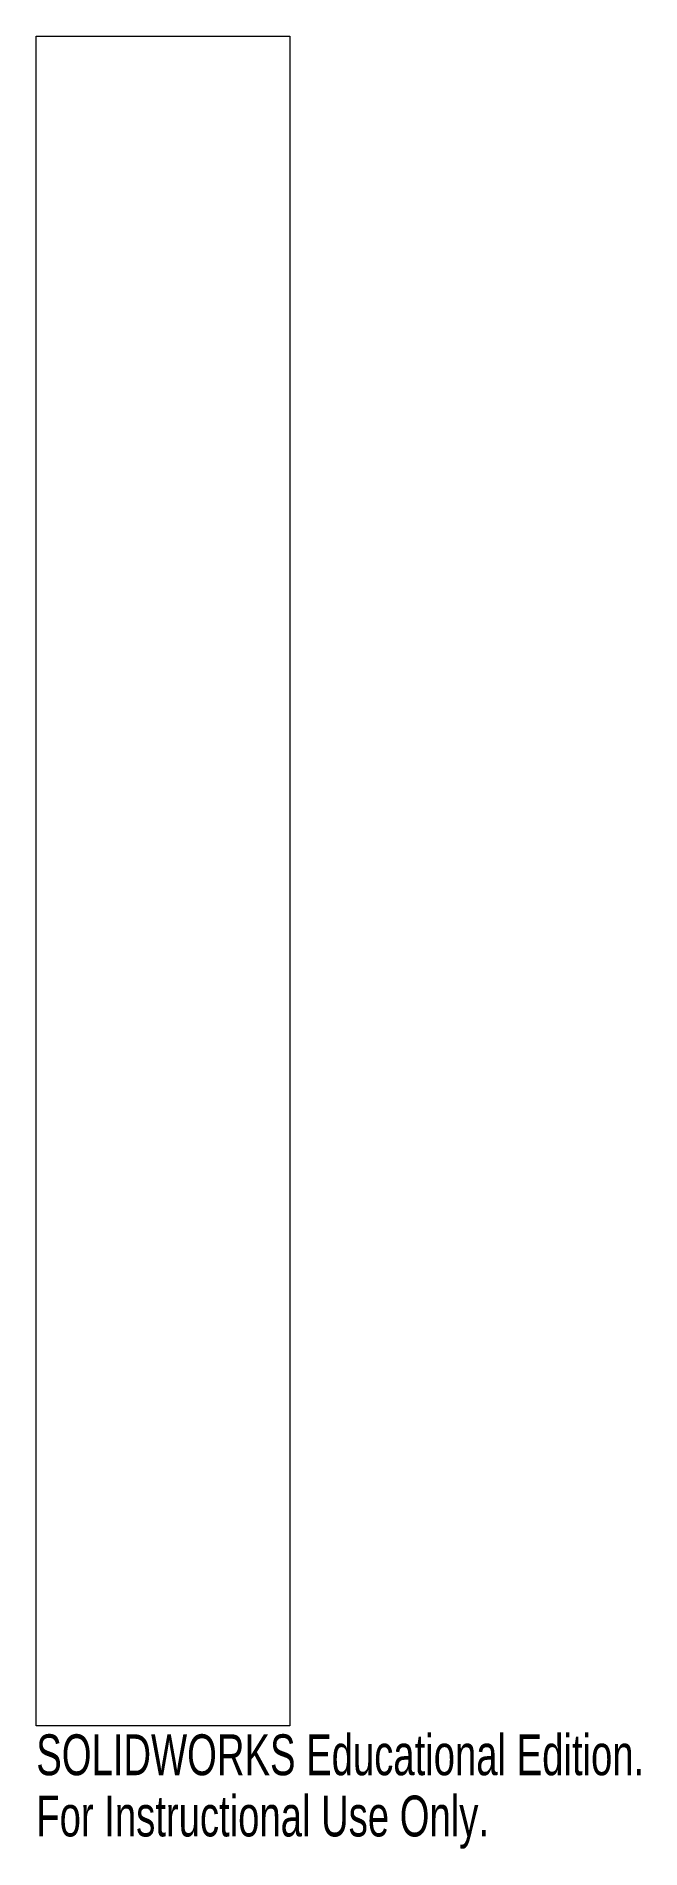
# Model space of a CAD drawing. Header units: millimetres. Extents: x 0 to 7.2, y -21.5 to 0.
import ezdxf

# ---------------------------------------------------------------- set-up
doc = ezdxf.new("R2010")
doc.units = ezdxf.units.MM
doc.styles.add('SLDTEXTSTYLE0', font='TXT', dxfattribs={"width": 0.7})

msp = doc.modelspace()

# ---------------------------------------------------------------- linework, layer by layer
at = {"color": 7, "linetype": 'Continuous', "lineweight": 15}
for p, q in [((0, -20), (0, 0)), ((0, 0), (3, 0)), ((3, 0), (3, -20)), ((3, -20), (0, -20))]:
    msp.add_line(p, q, dxfattribs=at)

# ---------------------------------------------------------------- texts
at = {"color": 7, "linetype": 'Continuous', "char_height": 0.48336, "attachment_point": 1, "style": 'SLDTEXTSTYLE0'}
for s, insert in [('SOLIDWORKS Educational Edition.', (0, -20.102)), ('For Instructional Use Only.', (0, -20.827))]:
    msp.add_mtext(s, dxfattribs=dict(at, insert=insert))

doc.saveas('drawing.dxf')
